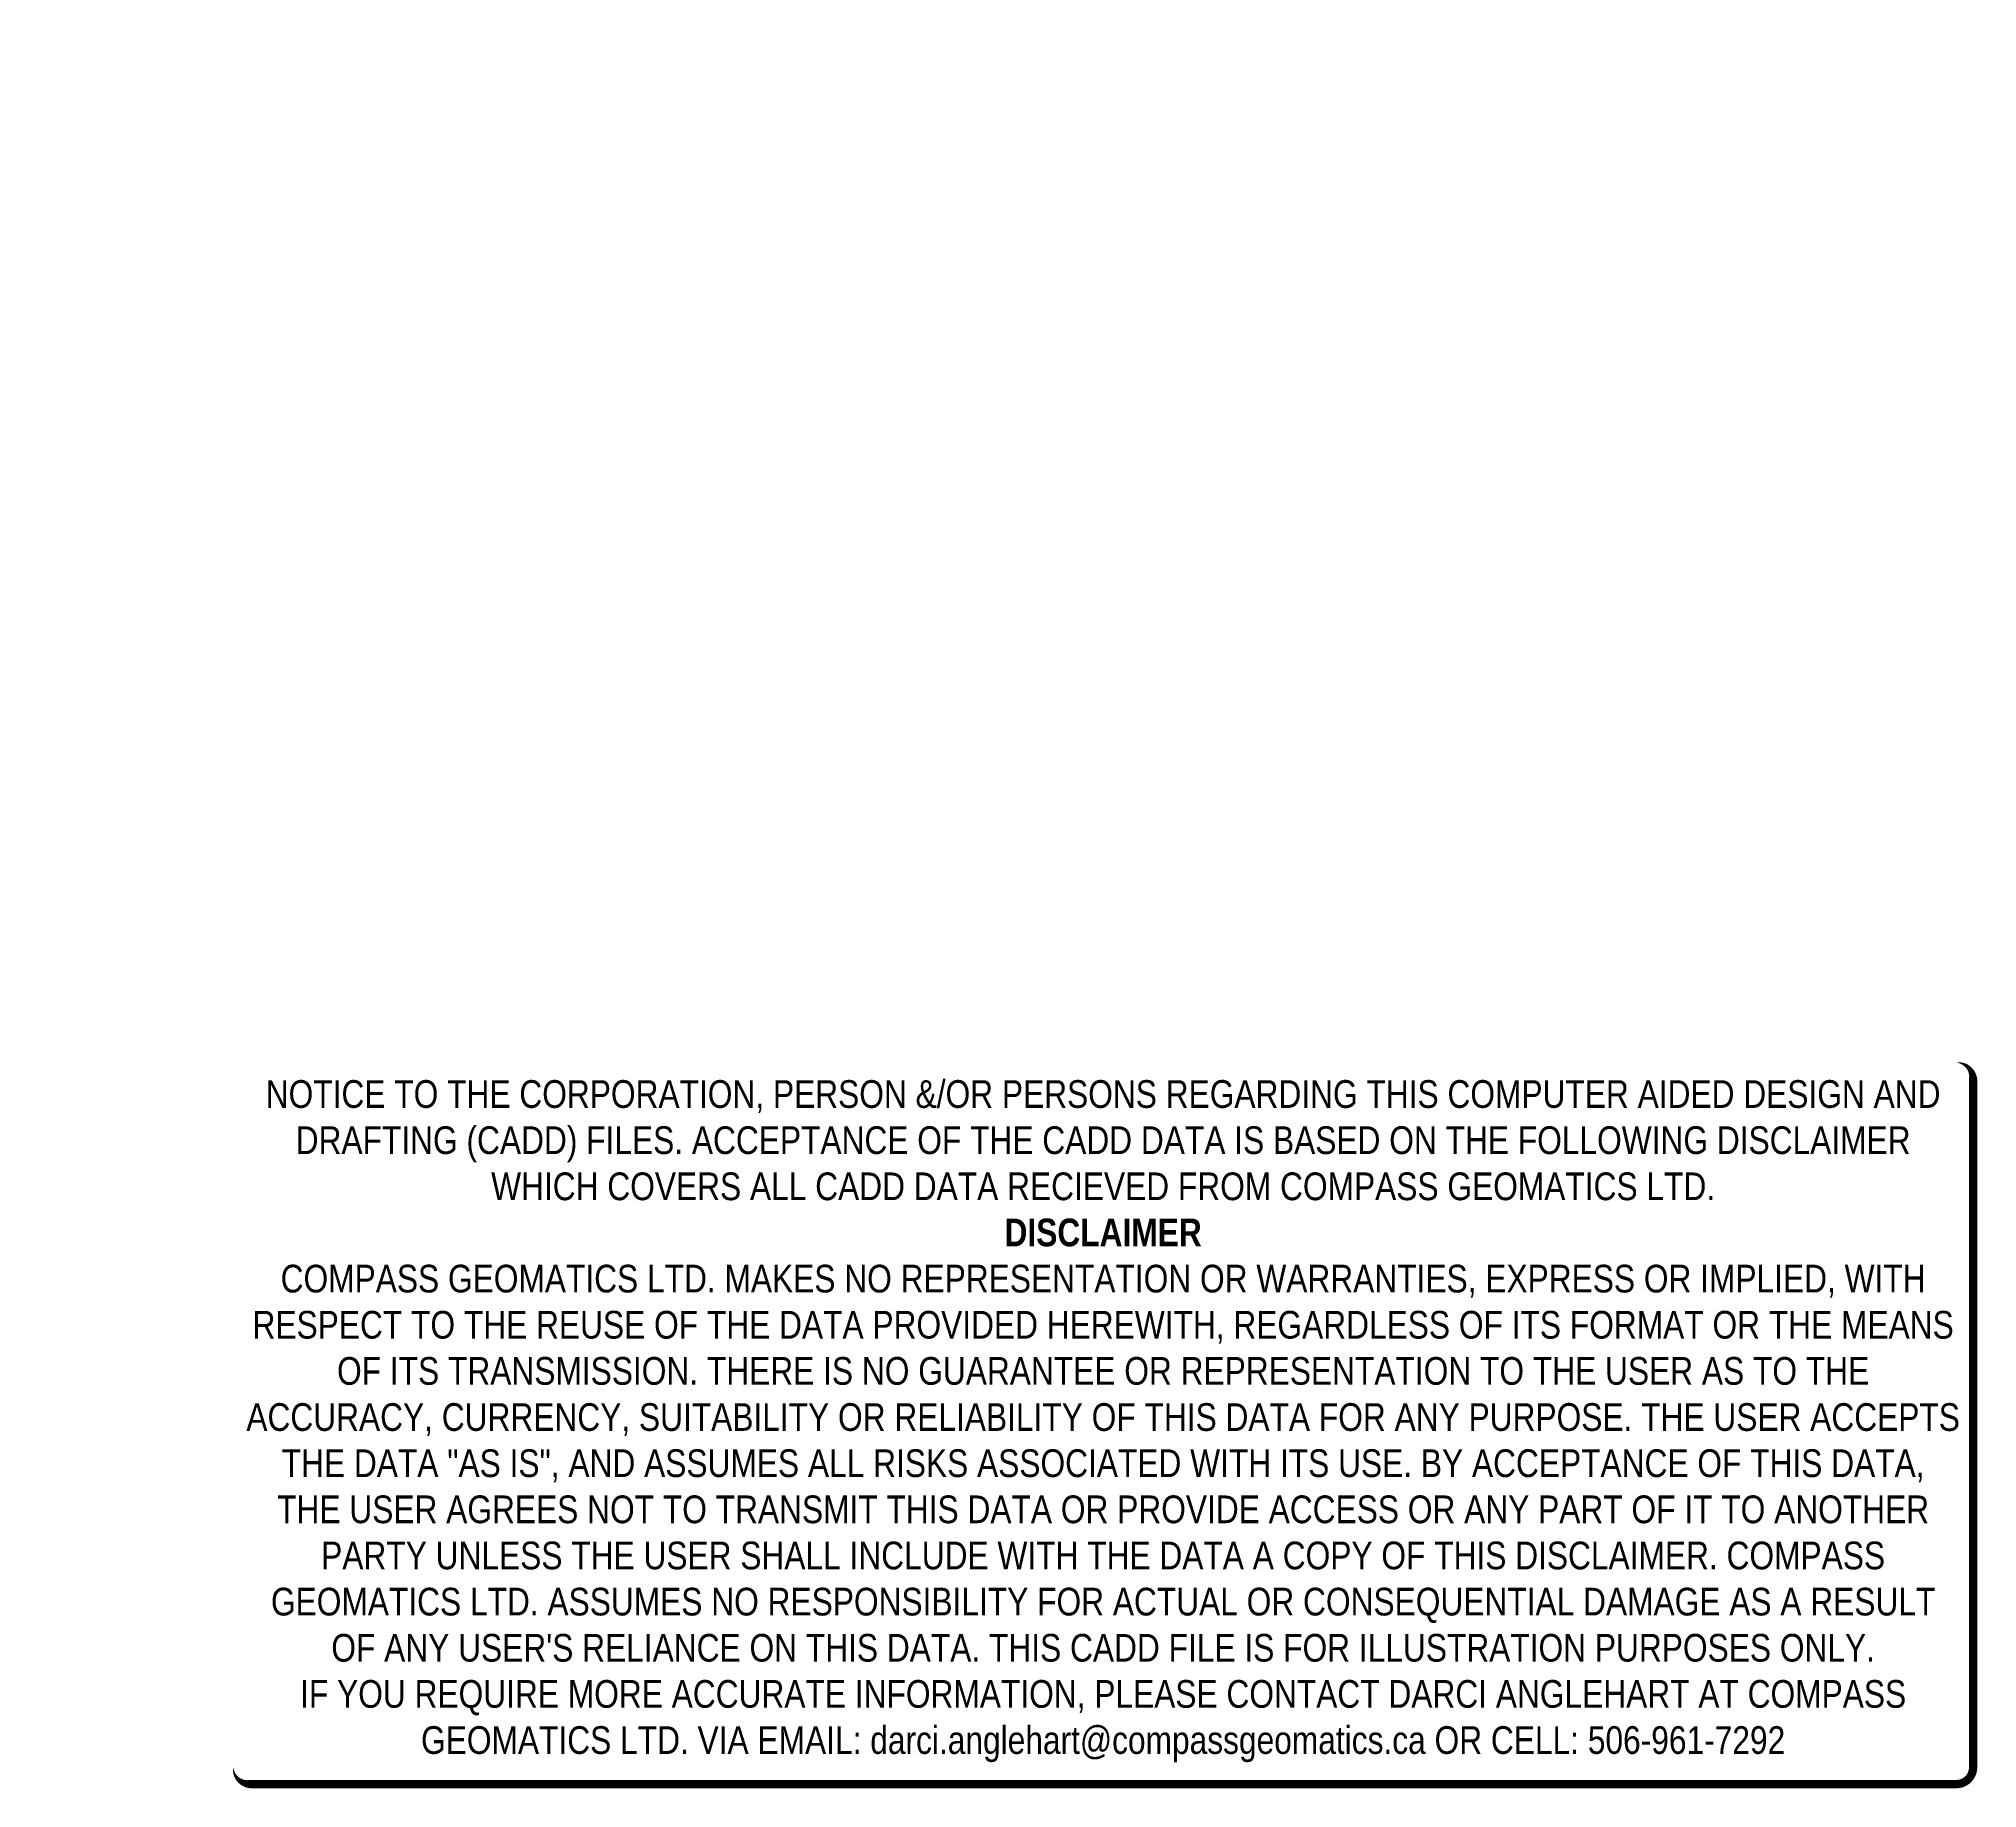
# Model space of a CAD drawing. Extents: x 342350 to 346608, y 6127530 to 6133698.
# Drawn here: x 342350 to 346608, y 6129856 to 6133698 of the extents above; entities that cross this region are included whole.
import ezdxf

# ---------------------------------------------------------------- set-up
doc = ezdxf.new("R2010")
doc.units = 0
doc.header["$LTSCALE"] = 5
doc.layers.add('DISCLAIMER', color=7, linetype='Continuous', plot=False)
doc.layers.add('L-BD', color=7, linetype='Continuous')
doc.layers.add('P-TEMP-BLUE-H', color=133, linetype='Continuous')
doc.styles.add('80', font='ARIALN.TTF', dxfattribs={"height": 10})
doc.styles.add('80CG', font='ARIALN.TTF', dxfattribs={"height": 10})

# ---------------------------------------------------------------- blocks, each defined once
blk = doc.blocks.new('Disclaimer_Legal')
at = {"layer": 'DISCLAIMER', "color": 254, "flags": 128}
blk.add_lwpolyline([(-3612.9, -1104.6, 37.5, 37.5, 0), (4096.1, -1104.6, 37.5, 37.5, 0.414214), (4171.1, -1029.6, 37.5, 37.5, 0), (4171.1, 2078.7, 37.5, 0, 0.414214), (4096.1, 2153.7, 0, 0, 0), (-3612.9, 2153.7, 0, 0, 0.414214), (-3687.9, 2078.7, 0, 0, 0), (-3687.9, -1029.6, 0, 37.5, 0.414214)], format="xyseb", close=True, dxfattribs=at)
at = {"layer": 'DISCLAIMER', "color": 254, "insert": (241.6, 533.9), "char_height": 125, "width": 7717.568, "attachment_point": 5, "style": '80'}
blk.add_mtext('NOTICE TO THE CORPORATION, PERSON &/OR PERSONS REGARDING THIS COMPUTER AIDED DESIGN AND DRAFTING (CADD) FILES. ACCEPTANCE OF THE CADD DATA IS BASED ON THE FOLLOWING DISCLAIMER WHICH COVERS ALL CADD DATA RECIEVED FROM COMPASS GEOMATICS LTD.\\P{\\fArial Narrow|b1|i0|c0|p34;DISCLAIMER}\\PCOMPASS GEOMATICS LTD. MAKES NO REPRESENTATION OR WARRANTIES, EXPRESS OR IMPLIED, WITH RESPECT TO THE REUSE OF THE DATA PROVIDED HEREWITH, REGARDLESS OF ITS FORMAT OR THE MEANS OF ITS TRANSMISSION. THERE IS NO GUARANTEE OR REPRESENTATION TO THE USER AS TO THE ACCURACY, CURRENCY, SUITABILITY OR RELIABILITY OF THIS DATA FOR ANY PURPOSE. THE USER ACCEPTS THE DATA "AS IS", AND ASSUMES ALL RISKS ASSOCIATED WITH ITS USE. BY ACCEPTANCE OF THIS DATA, THE USER AGREES NOT TO TRANSMIT THIS DATA OR PROVIDE ACCESS OR ANY PART OF IT TO ANOTHER PARTY UNLESS THE USER SHALL INCLUDE WITH THE DATA A COPY OF THIS DISCLAIMER. COMPASS GEOMATICS LTD. ASSUMES NO RESPONSIBILITY FOR ACTUAL OR CONSEQUENTIAL DAMAGE AS A RESULT OF ANY USER\'S RELIANCE ON THIS DATA. THIS CADD FILE IS FOR ILLUSTRATION PURPOSES ONLY.\\PIF YOU REQUIRE MORE ACCURATE INFORMATION, PLEASE CONTACT DARCI ANGLEHART AT COMPASS GEOMATICS LTD. VIA EMAIL: darci.anglehart@compassgeomatics.ca OR CELL: 506-961-7292', dxfattribs=at)

msp = doc.modelspace()

# ---------------------------------------------------------------- block references
at = {"xscale": 0.4863529011704637, "yscale": 0.4863529011704637, "zscale": 0.4863529011704637}
msp.add_blockref('Disclaimer_Legal', (344570.566, 6130402.428), dxfattribs=at)

# ---------------------------------------------------------------- texts
at = {"insert": (342532.846, 6132948.196), "char_height": 9.9978, "attachment_point": 4, "style": '80CG'}
msp.add_mtext('\\A1;', dxfattribs=at)
at = {"layer": 'L-BD', "insert": (342495.839, 6132544.646), "char_height": 9.9978, "attachment_point": 4, "style": '80CG'}
msp.add_mtext('\\A1;', dxfattribs=at)
at = {"layer": 'P-TEMP-BLUE-H', "insert": (342349.853, 6133698.191), "char_height": 9.9978, "attachment_point": 4, "style": '80CG'}
msp.add_mtext('\\A1;', dxfattribs=at)

doc.saveas('drawing.dxf')
